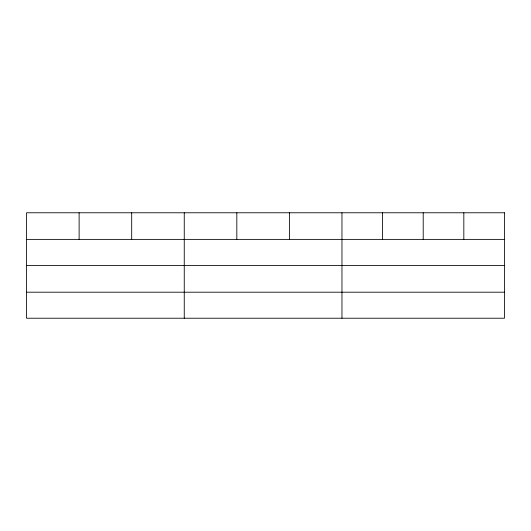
<?xml version="1.0" encoding="UTF-8"?>
<svg xmlns="http://www.w3.org/2000/svg" width="531" height="531" viewBox="0 0 531 531"><rect width="100%" height="100%" fill="white"/><g stroke="black" fill="none" stroke-linecap="round" stroke-linejoin="round"><path stroke-width="0.8" d="M26.55 239.381L504.45 239.381M26.55 265.4L504.45 265.4M26.55 292.203L504.45 292.203M463.828 212.778L463.828 239.381M423.207 212.778L423.207 239.381M382.585 212.778L382.585 239.381M341.964 212.778L341.964 318.222M289.395 212.778L289.395 239.381M236.826 212.778L236.826 239.381M184.257 212.778L184.257 318.222M131.688 212.778L131.688 239.381M79.119 212.778L79.119 239.381M504.45 212.778L26.55 212.778L26.55 318.222L504.45 318.222L504.45 212.778"/></g></svg>
